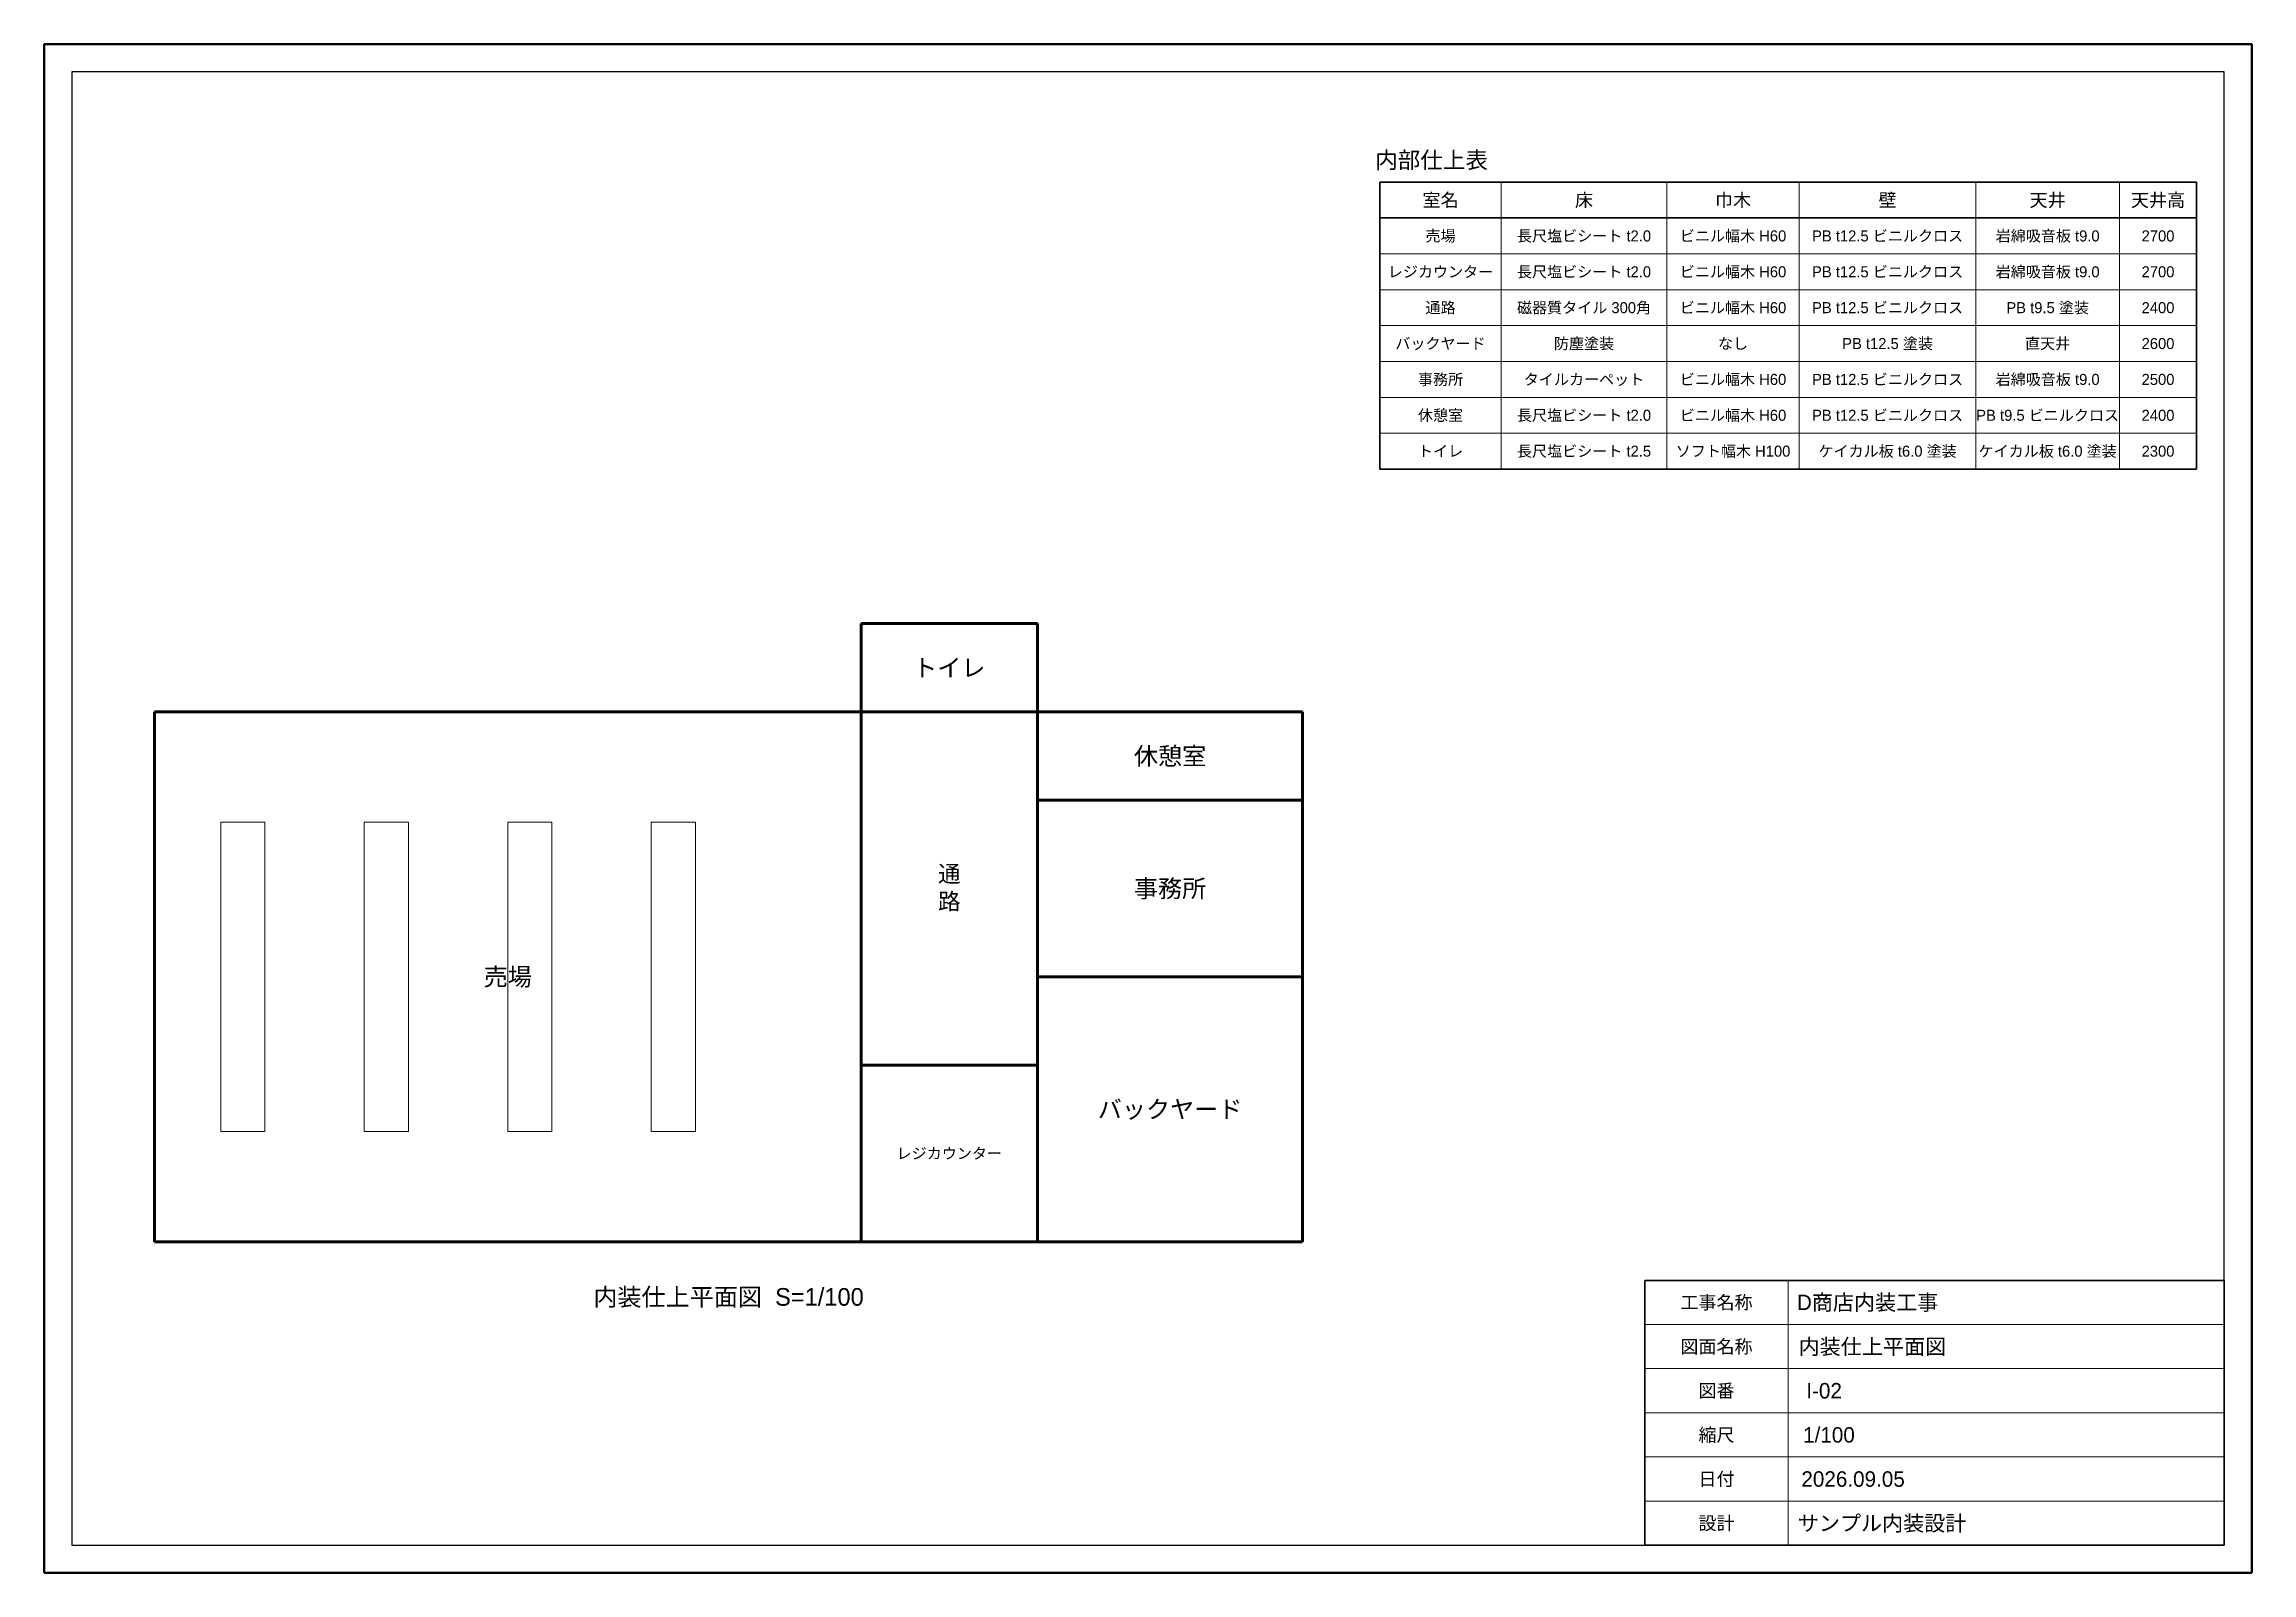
# Model space of a CAD drawing. Header units: metres. Extents: x 10 to 410, y 10 to 287.
import ezdxf
from ezdxf.enums import TextEntityAlignment as Align

# ---------------------------------------------------------------- set-up
doc = ezdxf.new("R2010")
doc.units = ezdxf.units.M
doc.styles.add('JP', font='BIZ-UDGothicR.ttc')

msp = doc.modelspace()

# ---------------------------------------------------------------- linework, layer by layer
at = {"lineweight": 50}
for p, q in [((410, 287), (10, 287)), ((10, 287), (10, 10)), ((410, 10), (410, 287)), ((10, 10), (410, 10))]:
    msp.add_line(p, q, dxfattribs=at)
at = {"lineweight": 25}
for p, q in [((405, 282), (15, 282)), ((15, 282), (15, 15)), ((405, 15), (405, 282)), ((15, 15), (405, 15))]:
    msp.add_line(p, q, dxfattribs=at)
at = {"lineweight": 35}
for p, q in [((400, 262), (252, 262)), ((252, 262), (252, 210)), ((400, 210), (400, 262)), ((252, 255.5), (400, 255.5)), ((252, 210), (400, 210)), ((405, 63), (300, 63)), ((300, 63), (300, 15)), ((405, 15), (405, 63)), ((300, 15), (405, 15))]:
    msp.add_line(p, q, dxfattribs=at)
at = {"lineweight": 18}
for p, q in [((274, 210), (274, 262)), ((304, 210), (304, 262)), ((328, 210), (328, 262)), ((360, 210), (360, 262)), ((386, 210), (386, 262)), ((326, 15), (326, 63)), ((300, 55), (405, 55)), ((300, 47), (405, 47)), ((300, 39), (405, 39)), ((300, 31), (405, 31)), ((300, 23), (405, 23))]:
    msp.add_line(p, q, dxfattribs=at)
at = {"lineweight": 13}
for p, q in [((252, 249), (400, 249)), ((252, 242.5), (400, 242.5)), ((252, 236), (400, 236)), ((252, 229.5), (400, 229.5)), ((252, 223), (400, 223)), ((252, 216.5), (400, 216.5)), ((50, 146), (42, 146)), ((42, 146), (42, 90)), ((50, 90), (50, 146)), ((76, 146), (68, 146)), ((68, 146), (68, 90)), ((76, 90), (76, 146)), ((102, 146), (94, 146)), ((94, 146), (94, 90)), ((102, 90), (102, 146)), ((128, 146), (120, 146)), ((120, 146), (120, 90)), ((128, 90), (128, 146)), ((42, 90), (50, 90)), ((68, 90), (76, 90)), ((94, 90), (102, 90)), ((120, 90), (128, 90))]:
    msp.add_line(p, q, dxfattribs=at)
at = {"lineweight": 60}
for p, q in [((190, 182), (158, 182)), ((158, 182), (158, 166)), ((190, 166), (190, 182)), ((158, 166), (30, 166)), ((30, 166), (30, 70)), ((158, 70), (158, 166)), ((190, 166), (158, 166)), ((158, 166), (158, 102)), ((158, 166), (190, 166)), ((190, 102), (190, 166)), ((238, 166), (190, 166)), ((190, 166), (190, 150)), ((238, 150), (238, 166)), ((238, 150), (190, 150)), ((190, 150), (190, 118)), ((190, 150), (238, 150)), ((238, 118), (238, 150)), ((238, 118), (190, 118)), ((190, 118), (190, 70)), ((190, 118), (238, 118)), ((238, 70), (238, 118)), ((190, 102), (158, 102)), ((158, 102), (158, 70)), ((158, 102), (190, 102)), ((190, 70), (190, 102)), ((30, 70), (158, 70)), ((158, 70), (190, 70)), ((190, 70), (238, 70))]:
    msp.add_line(p, q, dxfattribs=at)

# ---------------------------------------------------------------- texts
at = {"style": 'JP'}
for s, height, p in [('内部仕上表', 3, (261.38, 266)), ('室名', 2.4, (263, 258.75)), ('床', 2.4, (289, 258.75)), ('巾木', 2.4, (316, 258.75)), ('壁', 2.4, (344, 258.75)), ('天井', 2.4, (373, 258.75)), ('天井高', 2.4, (393, 258.75)), ('売場', 2, (263, 252.25)), ('長尺塩ビシート t2.0', 2, (289, 252.25)), ('ビニル幅木 H60', 2, (316, 252.25)), ('PB t12.5 ビニルクロス', 2, (344, 252.25)), ('岩綿吸音板 t9.0', 2, (373, 252.25)), ('2700', 2, (393, 252.25)), ('レジカウンター', 2, (263, 245.75)), ('長尺塩ビシート t2.0', 2, (289, 245.75)), ('ビニル幅木 H60', 2, (316, 245.75)), ('PB t12.5 ビニルクロス', 2, (344, 245.75)), ('岩綿吸音板 t9.0', 2, (373, 245.75)), ('2700', 2, (393, 245.75)), ('通路', 2, (263, 239.25)), ('磁器質タイル 300角', 2, (289, 239.25)), ('ビニル幅木 H60', 2, (316, 239.25)), ('PB t12.5 ビニルクロス', 2, (344, 239.25)), ('PB t9.5 塗装', 2, (373, 239.25)), ('2400', 2, (393, 239.25)), ('バックヤード', 2, (263, 232.75)), ('防塵塗装', 2, (289, 232.75)), ('なし', 2, (316, 232.75)), ('PB t12.5 塗装', 2, (344, 232.75)), ('直天井', 2, (373, 232.75)), ('2600', 2, (393, 232.75)), ('事務所', 2, (263, 226.25)), ('タイルカーペット', 2, (289, 226.25)), ('ビニル幅木 H60', 2, (316, 226.25)), ('PB t12.5 ビニルクロス', 2, (344, 226.25)), ('岩綿吸音板 t9.0', 2, (373, 226.25)), ('2500', 2, (393, 226.25)), ('休憩室', 2, (263, 219.75)), ('長尺塩ビシート t2.0', 2, (289, 219.75)), ('ビニル幅木 H60', 2, (316, 219.75)), ('PB t12.5 ビニルクロス', 2, (344, 219.75)), ('PB t9.5 ビニルクロス', 2, (373, 219.75)), ('2400', 2, (393, 219.75)), ('トイレ', 2, (263, 213.25)), ('長尺塩ビシート t2.5', 2, (289, 213.25)), ('ソフト幅木 H100', 2, (316, 213.25)), ('ケイカル板 t6.0 塗装', 2, (344, 213.25)), ('ケイカル板 t6.0 塗装', 2, (373, 213.25)), ('2300', 2, (393, 213.25)), ('トイレ', 3.2, (174, 174)), ('休憩室', 3.2, (214, 158)), ('事務所', 3.2, (214, 134)), ('売場', 3.2, (94, 118)), ('バックヤード', 3.2, (214, 94)), ('レジカウンター', 2, (174, 86)), ('内装仕上平面図  S=1/100', 3.2, (134, 60)), ('工事名称', 2.4, (313, 59)), ('D商店内装工事', 2.8, (340.38, 59)), ('図面名称', 2.4, (313, 51)), ('内装仕上平面図', 2.8, (341.25, 51)), ('図番', 2.4, (313, 43)), ('I-02', 2.8, (332.5, 43)), ('縮尺', 2.4, (313, 35)), ('1/100', 2.8, (333.38, 35)), ('日付', 2.4, (313, 27)), ('2026.09.05', 2.8, (337.75, 27)), ('設計', 2.4, (313, 19)), ('サンプル内装設計', 2.8, (343, 19))]:
    msp.add_text(s, height=height, dxfattribs=at).set_placement(p, align=Align.MIDDLE_CENTER)
at = {"insert": (174, 134), "char_height": 3, "attachment_point": 5, "style": 'JP'}
msp.add_mtext('通\\P路', dxfattribs=at)

doc.saveas('drawing.dxf')
